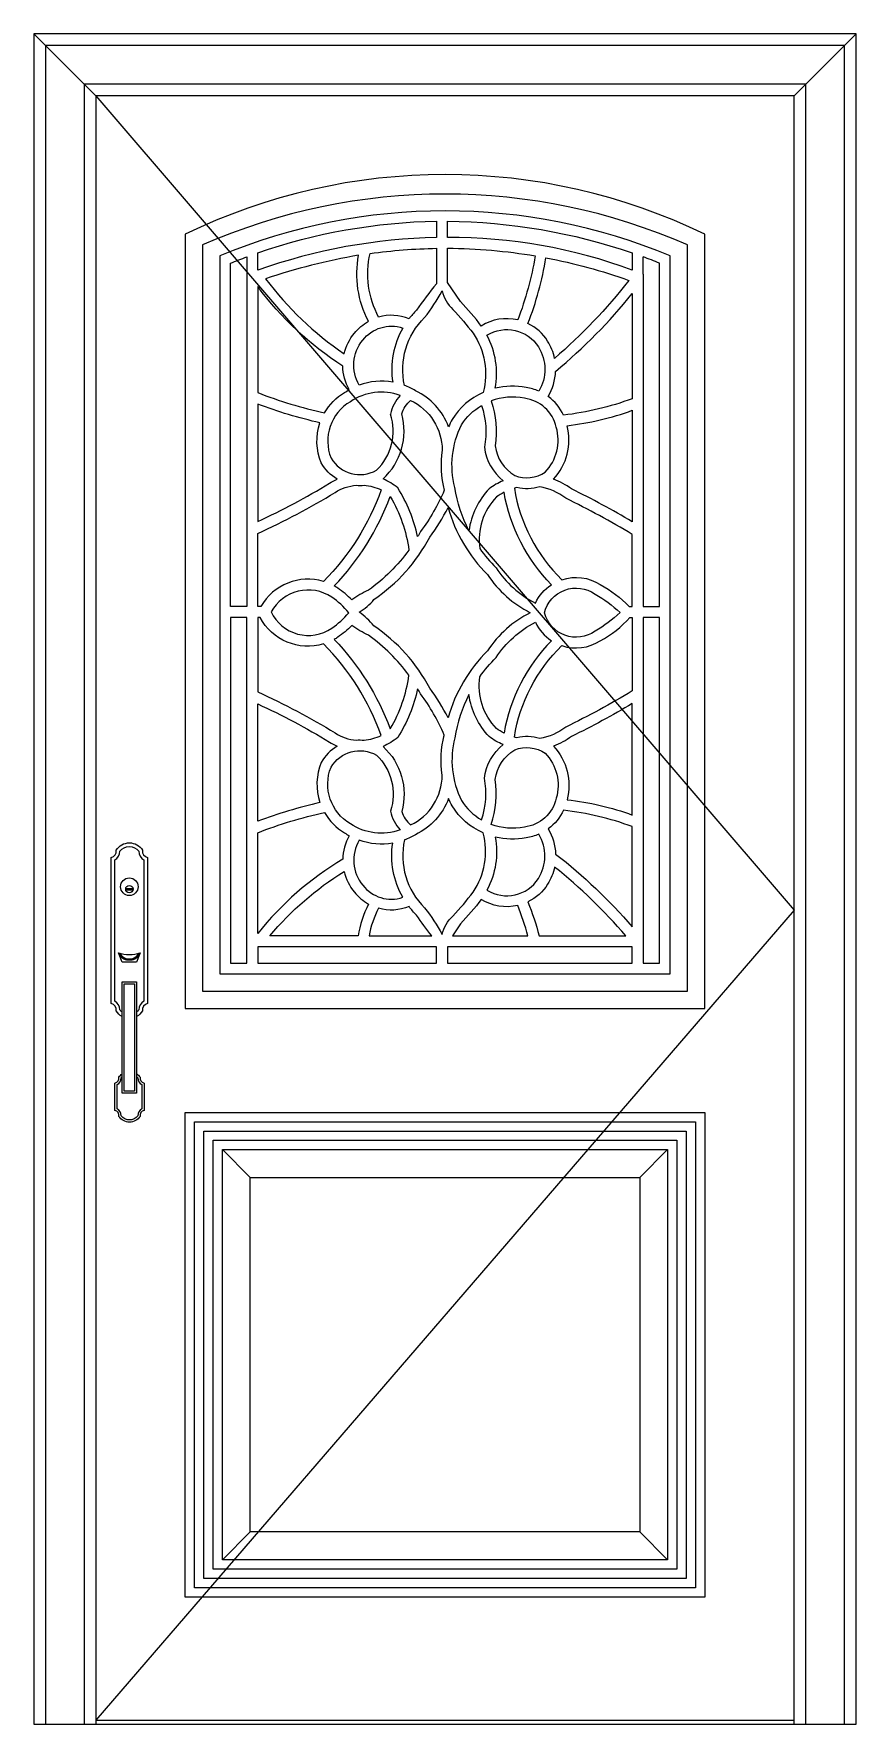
# Model space of a CAD drawing. Header units: metres. Extents: x 5411 to 6471, y 751 to 2931.
import ezdxf

# ---------------------------------------------------------------- set-up
doc = ezdxf.new("R2010")
doc.units = ezdxf.units.M
for name, color, linetype in [('2', 2, 'Continuous'), ('3', 3, 'Continuous'), ('4', 4, 'Continuous'), ('7', 7, 'Continuous'), ('BH', 3, 'Continuous')]:
    doc.layers.add(name, color=color, linetype=linetype)

msp = doc.modelspace()

# ---------------------------------------------------------------- linework, layer by layer
at = {"layer": '2'}
msp.add_line((5411.05, 750.73), (6471.05, 750.73), dxfattribs=at)
at = {"layer": '3'}
for p, q in [((5491.05, 2850.73), (5411.05, 2930.73)), ((6391.05, 2850.73), (6471.05, 2930.73)), ((6196.48, 2620.67), (6196.48, 2643.13)), ((5703.77, 2192.13), (5699.63, 2192.13)), ((5702.74, 2178.13), (5699.63, 2178.13)), ((6179.37, 2178.13), (6182.48, 2178.13)), ((5529.56, 1828.67), (5538.8, 1828.67)), ((5529.56, 1826.78), (5538.8, 1826.78)), ((5491.05, 755.73), (6391.05, 755.73))]:
    msp.add_line(p, q, dxfattribs=at)
for points in [[(6456.05, 750.73), (6456.05, 2915.73), (5426.05, 2915.73), (5426.05, 750.73)], [(6406.05, 750.73), (6406.05, 2865.73), (5476.05, 2865.73), (5476.05, 750.73)], [(5491.05, 2850.73), (6391.05, 1800.73), (5491.05, 755.73)], [(5939.8, 2343.25), (5940.02, 2341.94)], [(5939.8, 2025.13), (5940.02, 2026.44)]]:
    msp.add_lwpolyline(points, dxfattribs=at)
for points in [[(6253.77, 1696.02), (6253.77, 2658.37, 0.21), (5628.34, 2658.37), (5628.34, 1696.02)], [(5930.28, 2668.09, 0.08), (5699.63, 2625.9), (5699.63, 2648.18, -0.08), (5930.28, 2689.09)], [(6182.48, 2625.9, 0.09), (5944.29, 2668.16), (5944.29, 2689.16, -0.08), (6182.48, 2648.18)], [(5664.63, 2192.13), (5664.63, 2634.93, -0.01), (5685.63, 2643.13), (5685.63, 2620.67), (5685.63, 2192.13)], [(5709.79, 2614.66, 0.08), (5810.99, 2517.93, -0.12), (5824.28, 2544.46, -0.1), (5842.52, 2560.04, -0.17), (5829.68, 2645.21, 0.04)], [(5844.47, 2647.44, -0.03), (5930.28, 2654.08), (5930.28, 2608.41, 0.03), (5904.34, 2574.18, 0.03), (5894.65, 2563.26, 0.17), (5855.54, 2565.41, -0.18)], [(5944.29, 2654.16, -0.04), (6057.43, 2644.38, -0.05), (6034.81, 2561.77, 0.2), (5987.76, 2553.9, 0.03), (5961.05, 2585.45), (5944.29, 2610.15)], [(6071.22, 2641.9, -0.04), (6177.99, 2612.63, -0.05), (6082.26, 2512.18, 0.09), (6073.36, 2534.45, 0.14), (6048.03, 2557.09, 0.05)], [(5699.63, 2468, 0.04), (5785.76, 2441.94, -0.13), (5811.57, 2468.14, -0.02), (5817.66, 2471.86, -0.13), (5809.33, 2502.21, -0.09), (5699.63, 2604.84)], [(5937.28, 2599.18, 0.15), (5951.31, 2575.36, -0.03), (5977.25, 2544.54, -0.22), (5990.25, 2468.22, 0.15), (5950.16, 2433.36, 0.02), (5945.75, 2423.8, 0.19), (5902.99, 2470.5, 0.05), (5888.79, 2477.3, -0.26), (5914.84, 2564.86, 0.04)], [(6182.48, 2595.83), (6182.48, 2460.13, -0.06), (6093.83, 2438.93, 0.13), (6074.18, 2462.93, 0.12), (6083.67, 2495.44, 0.05)], [(5830.49, 2477.67, -0.32), (5835.17, 2535.63, -0.32), (5886.64, 2551.29, 0.17), (5873.74, 2481.36, 0.13)], [(5995.15, 2541.99, -0.41), (6061.48, 2527.01, -0.28), (6062.03, 2469.91, 0.07), (6045.64, 2474.48, 0.11), (6005.81, 2473.57, 0.17)], [(5699.63, 2301.82, 0.03), (5792.08, 2351.1, -0.04), (5802.02, 2356.43, -0.13), (5781.55, 2377.28, -0.18), (5779.85, 2428.9, -0.03), (5699.63, 2452.99)], [(5940.06, 2342.02, -0.06), (5909.53, 2288.95, -0.01), (5905.77, 2282.24, 0.09), (5880.06, 2345.12, 0.07), (5861.27, 2356.76, 0.28), (5885.32, 2440.5, -0.14), (5896.69, 2457.98, -0.29), (5937.41, 2393.72, 0.1)], [(5971.96, 2289.89, -0.08), (5953.63, 2345.52, -0.18), (5962.35, 2426.42, -0.12), (5988.21, 2451.4, -0.13), (5991.89, 2397.74, 0.2), (6016, 2354.37, 0.06), (5998.02, 2344.01, 0.16)], [(6000.58, 2457.31, -0.12), (6005.82, 2399.24, 0.23), (6030.87, 2361.08, 0.25), (6070.12, 2365.43, 0.27), (6084.45, 2423.31, 0.32), (6043.33, 2460.65, 0.14)], [(5894.57, 2264.95, -0.08), (5842.4, 2213.28, 0.04), (5820.91, 2200.71, 0.05), (5802.81, 2215.86, 0.02), (5798.29, 2218.62, 0.1), (5870.53, 2333.87, -0.1)], [(6057.5, 2196.58, -0.14), (6078.26, 2220.3, -0.15), (6017.11, 2339.42, 0.04), (6007.3, 2333.44, 0.23), (5985.91, 2266.9, 0.04), (6006.83, 2242.2, 0.13), (6057.5, 2196.58)], [(6182.48, 2192.13), (6182.48, 2285.16, 0.02), (6096.63, 2331.87, 0.12), (6063.08, 2346.53, -0.14), (6033.65, 2345.5, 0.01), (6030.42, 2344.65, 0.16), (6091.62, 2226.72, -0.23), (6141.27, 2220.41, -0.08), (6178.34, 2192.13)], [(6050.96, 2184.19, 0.13), (5995.89, 2135.06, 0.13), (5945.08, 2048.56, 0.04), (5921.39, 2086.94, 0.12), (5849.52, 2167.22, 0.06), (5830.24, 2184.89, 0.09), (5849.52, 2201.16, 0.12), (5921.39, 2281.43, 0.04), (5945.08, 2319.82, 0.13), (5995.89, 2233.31, 0.13)], [(5894.57, 2103.42, 0.08), (5842.4, 2155.09, -0.04), (5820.91, 2167.67, -0.05), (5802.81, 2152.51, -0.02), (5798.29, 2149.75, -0.1), (5870.53, 2034.5, 0.1)], [(6057.5, 2171.8, 0.14), (6078.26, 2148.08, 0.15), (6017.11, 2028.95, -0.04), (6007.3, 2034.94, -0.23), (5985.91, 2101.48, -0.04), (6006.83, 2126.18, -0.13), (6057.5, 2171.8)], [(5940.06, 2026.35, 0.06), (5909.53, 2079.42, 0.01), (5905.77, 2086.13, -0.09), (5880.06, 2023.26, -0.07), (5861.27, 2011.62, -0.28), (5885.32, 1927.87, 0.14), (5896.69, 1910.4, 0.29), (5937.41, 1974.66, -0.1)], [(5971.96, 2078.48, 0.08), (5953.63, 2022.86, 0.18), (5962.35, 1941.96, 0.12), (5988.21, 1916.98, 0.13), (5991.89, 1970.64, -0.2), (6016, 2014.01, -0.06), (5998.02, 2024.37, -0.16)], [(5699.63, 1915.38), (5699.63, 2066.56, -0.03), (5792.08, 2017.28, 0.04), (5802.02, 2011.95, 0.13), (5781.55, 1991.1, 0.18), (5779.85, 1939.47, 0.03)], [(6182.48, 2066.93, -0.02), (6104.05, 2024.54, -0.07), (6080.82, 2012.03, -0.26), (6098.43, 1943.02, -0.06), (6182.48, 1923.18)], [(6000.58, 1911.06, 0.12), (6005.82, 1969.13, -0.23), (6030.87, 2007.3, -0.25), (6070.12, 2002.94, -0.27), (6084.45, 1945.07, -0.32), (6043.33, 1907.73, -0.14)], [(5937.28, 1769.19, -0.15), (5951.31, 1793.01, 0.03), (5977.25, 1823.84, 0.22), (5990.25, 1900.16, -0.15), (5950.16, 1935.02, -0.02), (5945.75, 1944.57, -0.19), (5902.99, 1897.88, -0.05), (5888.79, 1891.07, 0.26), (5914.84, 1803.52, -0.04)], [(5699.63, 1770.42), (5699.63, 1900.38, -0.04), (5785.76, 1926.44, 0.13), (5811.57, 1900.24, 0.02), (5817.66, 1896.52, 0.13), (5809.33, 1866.16, 0.09)], [(6182.48, 1908.25, 0.06), (6093.83, 1929.44, -0.13), (6074.18, 1905.44, -0.12), (6083.67, 1872.94, -0.05), (6182.48, 1778.95)], [(5995.15, 1826.39, 0.41), (6061.48, 1841.37, 0.28), (6062.03, 1898.47, -0.07), (6045.64, 1893.9, -0.11), (6005.81, 1894.8, -0.17)], [(5830.49, 1890.71, 0.32), (5835.17, 1832.75, 0.32), (5886.64, 1817.09, -0.17), (5873.74, 1887.02, -0.13)], [(6062.41, 1767.31), (6174, 1767.31, 0.05), (6082.26, 1856.2, -0.09), (6073.36, 1833.93, -0.14), (6048.03, 1811.29, -0.03)], [(5828.94, 1767.31), (5715.17, 1767.31, -0.08), (5810.99, 1850.45, 0.12), (5824.28, 1823.92, 0.1), (5842.52, 1808.33, 0.08)], [(5950.52, 1767.31), (6047.89, 1767.31, 0.03), (6034.81, 1806.61, -0.2), (5987.76, 1814.48, -0.03), (5961.05, 1782.93)], [(5924.13, 1767.31, -0.02), (5904.34, 1794.19, -0.03), (5894.65, 1805.11, -0.17), (5855.54, 1802.96, 0.08), (5843.14, 1767.31)]]:
    msp.add_lwpolyline(points, format="xyb", close=True, dxfattribs=at)
for points in [[(6196.48, 2620.67), (6196.48, 2192.13), (6217.48, 2192.13), (6217.48, 2634.93, 0.01), (6196.48, 2643.13)], [(5883.24, 2464.41, 0.24), (5819.07, 2456.29, 0.37), (5794.15, 2383.48, 0.41), (5852.71, 2367.92, 0.29), (5870.77, 2440.11)], [(6182.48, 2301.45, 0.02), (6104.05, 2343.83, 0.07), (6080.82, 2356.34, 0.26), (6098.43, 2425.36, 0.06), (6182.48, 2445.2), (6182.48, 2301.45)], [(5699.63, 2192.13), (5699.63, 2286.41, 0.03), (5799.51, 2339.21, -0.13), (5826.75, 2348.52, 0.04), (5836.68, 2348.57, -0.1), (5858.77, 2342.48, -0.11), (5784.48, 2224.49, 0.35), (5703.77, 2192.13)], [(5716.9, 2185.13, 0.46), (5794.97, 2164.12, 0.07), (5817, 2184.19, 0.07), (5794.97, 2204.25, 0.44), (5716.9, 2185.13)], [(6166.86, 2184.39, -0.06), (6134.42, 2160.24, -0.52), (6069.19, 2183.87, -0.53), (6134.42, 2208.14, -0.06), (6166.86, 2184.39)], [(5699.63, 2178.13), (5699.63, 2081.96, -0.03), (5799.51, 2029.16, 0.13), (5826.75, 2019.86, -0.04), (5836.68, 2019.8, 0.1), (5858.77, 2025.89, 0.11), (5784.48, 2143.88, -0.36), (5702.74, 2178.13)], [(6182.48, 2178.13), (6182.48, 2083.21, -0.02), (6096.63, 2036.5, -0.12), (6063.08, 2021.84, 0.14), (6033.65, 2022.87, -0.01), (6030.42, 2023.72, -0.16), (6091.62, 2141.66, 0.23), (6141.27, 2147.97, 0.09), (6179.37, 2178.13)], [(5883.24, 1903.96, -0.24), (5819.07, 1912.08, -0.37), (5794.15, 1984.9, -0.41), (5852.71, 2000.46, -0.29), (5870.77, 1928.26)], [(5524.76, 1669.08, -0.06), (5522, 1671.88, 0.26), (5515.33, 1683.13), (5515.33, 1865.26, 0.26), (5522, 1876.51, -0.5), (5546.36, 1876.51, 0.26), (5553.03, 1865.26), (5553.03, 1683.13, 0.26), (5546.36, 1671.88, -0.06), (5543.6, 1669.08, -0.06)], [(5521.87, 1745.04, 0.2), (5530.63, 1737.92), (5537.73, 1737.92, 0.2), (5546.49, 1745.04, 0.19)], [(5543.6, 1586.02, -0.04), (5545.04, 1584.34, 0.29), (5550.38, 1575.59), (5550.38, 1544.17, 0.29), (5545.04, 1535.42, -0.51), (5523.67, 1535.42, 0.29), (5518.33, 1544.17), (5518.33, 1575.59, 0.29), (5523.67, 1584.34, -0.03), (5524.76, 1585.66, -0.03)]]:
    msp.add_lwpolyline(points, format="xyb", dxfattribs=at)
for points in [[(5664.63, 2178.13), (5664.63, 1732.31), (5685.63, 1732.31), (5685.63, 1753.31), (5685.63, 2178.13)], [(6196.48, 2178.13), (6196.48, 1753.31), (6196.48, 1732.31), (6217.48, 1732.31), (6217.48, 2178.13)], [(5930.28, 1753.31), (5699.63, 1753.31), (5699.63, 1732.31), (5930.28, 1732.31)], [(6182.48, 1753.31), (5944.29, 1753.31), (5944.29, 1732.31), (6182.48, 1732.31)], [(5527.58, 1567.2), (5527.58, 1705.4), (5540.78, 1705.4), (5540.78, 1567.2)], [(6264.05, 1527.73), (6264.05, 926.73), (5618.05, 926.73), (5618.05, 1527.73)], [(6240.05, 1503.73), (6240.05, 950.73), (5642.05, 950.73), (5642.05, 1503.73)]]:
    msp.add_lwpolyline(points, close=True, dxfattribs=at)
msp.add_circle((5534.18, 1827.72), 4.71, dxfattribs=at)
for centre, start, end in [((5921.19, 2429.6), 137.47, 168.22), ((5921.19, 1938.77), 191.78, 222.53)]:
    msp.add_arc(centre, 51.5, start, end, dxfattribs=at)
at = {"layer": '4'}
for points in [[(6471.05, 750.73), (6471.05, 2930.73), (5411.05, 2930.73), (5411.05, 750.73)], [(6391.05, 750.73), (6391.05, 2850.73), (5491.05, 2850.73), (5491.05, 750.73)]]:
    msp.add_lwpolyline(points, dxfattribs=at)
at = {"layer": '7'}
msp.add_lwpolyline([(6391.05, 750.73), (6391.05, 2850.73), (5491.05, 2850.73), (5491.05, 750.73)], dxfattribs=at)
for points in [[(5606.05, 2672.14), (5606.05, 1673.73), (6276.05, 1673.73), (6276.05, 2672.14, 0.23)], [(5650.63, 1718.31), (6231.48, 1718.31), (6231.48, 2644.28, 0.2), (5650.63, 2644.28)], [(5520.04, 1745.56, 0.15), (5548.32, 1745.56), (5543.6, 1733.68), (5524.76, 1733.68)]]:
    msp.add_lwpolyline(points, format="xyb", close=True, dxfattribs=at)
for points in [[(5524.76, 1663.47, -0.13), (5517.22, 1670.53, 0.39), (5510.62, 1679.96), (5510.62, 1868.44, 0.39), (5517.22, 1877.86, -0.56), (5551.14, 1877.86, 0.39), (5557.74, 1868.44), (5557.74, 1679.96, 0.39), (5551.14, 1670.53, -0.13), (5543.6, 1663.47, -0.13)], [(5520.04, 1745.56, 0.22), (5530.43, 1736.5), (5537.93, 1736.5, 0.22), (5548.32, 1745.56, 0.22)], [(5543.6, 1589.7, -0.1), (5547.93, 1585.1, 0.39), (5553.2, 1577.57), (5553.2, 1542.19, 0.39), (5547.93, 1534.65, -0.56), (5520.78, 1534.65, 0.39), (5515.51, 1542.19), (5515.51, 1577.57, 0.39), (5520.78, 1585.1, -0.09), (5524.76, 1589.44, -0.09)]]:
    msp.add_lwpolyline(points, format="xyb", dxfattribs=at)
for points in [[(5524.76, 1564.37), (5524.76, 1708.23), (5543.6, 1708.23), (5543.6, 1564.37)], [(6276.05, 1539.73), (6276.05, 914.73), (5606.05, 914.73), (5606.05, 1539.73)], [(6252.05, 1515.73), (6252.05, 938.73), (5630.05, 938.73), (5630.05, 1515.73)], [(6228.05, 1491.73), (6228.05, 962.73), (5654.05, 962.73), (5654.05, 1491.73)], [(6192.05, 1455.73), (6192.05, 998.73), (5690.05, 998.73), (5690.05, 1455.73)]]:
    msp.add_lwpolyline(points, close=True, dxfattribs=at)
msp.add_circle((5534.18, 1830.74), 11.31, dxfattribs=at)
at = {"layer": 'BH'}
for p, q in [((5654.05, 1491.73), (5690.05, 1455.73)), ((6192.05, 1455.73), (6228.05, 1491.73)), ((5654.05, 962.73), (5690.05, 998.73)), ((6192.05, 998.73), (6228.05, 962.73))]:
    msp.add_line(p, q, dxfattribs=at)

doc.saveas('drawing.dxf')
